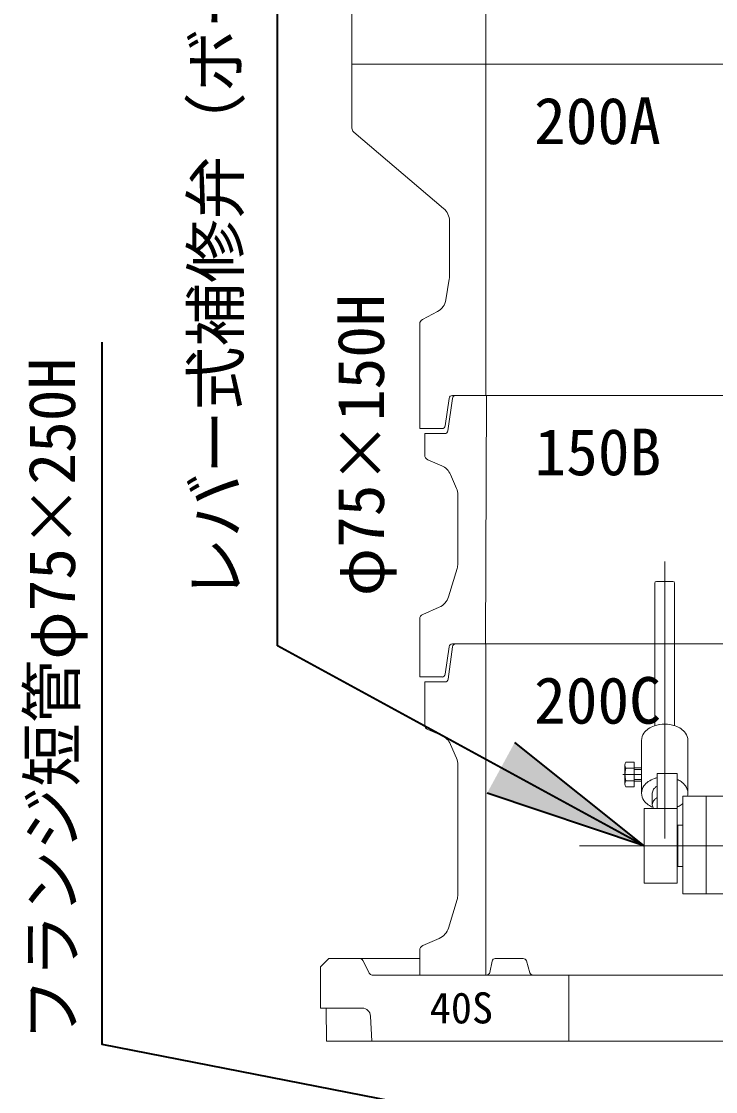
# Model space of a CAD drawing. Units: millimetres at full size, sheet at 1:20; details may follow other scales. Extents: x -5700 to 5714, y -3160 to 3160.
# Drawn here: x -1429 to -1009, y 149 to 795 of the extents above; entities that cross this region are included whole.
import ezdxf
from ezdxf.enums import TextEntityAlignment as Align

# ---------------------------------------------------------------- set-up
doc = ezdxf.new("R2010")
doc.units = ezdxf.units.MM
doc.header["$LTSCALE"] = 20
for name, color, linetype, lineweight in [('0-5_TEMP01', 3, 'Continuous', 18), ('0-7_躯体', 7, 'Continuous', 9), ('0-C_寸法', 1, 'Continuous', 40), ('1-1_補修弁', 7, 'Continuous', 9)]:
    doc.layers.add(name, color=color, linetype=linetype, lineweight=lineweight)
doc.layers.add('0-D_注釈', color=1, linetype='Continuous')
doc.styles.add('ＭＳ ゴシック', font='')
doc.styles.get('ＭＳ ゴシック').set_extended_font_data('MS Gothic')

msp = doc.modelspace()

# ---------------------------------------------------------------- linework, layer by layer
at = {"layer": '0-5_TEMP01'}
for p, q in [((-1229.12, 769.16), (-567.12, 769.16)), ((-1040.12, 301.72), (-1040.12, 468.9)), ((-1065.48, 340.29), (-1054.12, 340.29)), ((-777.63, 297.16), (-1091.51, 297.16))]:
    msp.add_line(p, q, dxfattribs=at)
at = {"layer": '0-7_躯体'}
for p, q in [((-1229.12, 819.15), (-1229.12, 769.16)), ((-1148.13, 819.15), (-1148.13, 769.16)), ((-1229.12, 769.16), (-898.13, 769.16)), ((-1229.12, 769.16), (-1229.12, 730.57)), ((-1148.13, 769.16), (-1148.13, 569.15)), ((-1228.05, 728.26), (-1173.73, 682.16)), ((-1170.13, 674.47), (-1170.13, 640.99)), ((-1170.26, 639.34), (-1172.32, 627.02)), ((-1177.47, 619.84), (-1186.54, 615)), ((-1168.39, 569.15), (-898.13, 569.15)), ((-1147.88, 569.15), (-1148.38, 419.16)), ((-1170.37, 567.44), (-1172.7, 550.88)), ((-1168.37, 567.44), (-1171.12, 547.88)), ((-1188.13, 549.15), (-1174.67, 549.15)), ((-1185.12, 546.15), (-1185.12, 533.13)), ((-1185.12, 546.15), (-1173.1, 546.15)), ((-1183.31, 530.38), (-1174.8, 526.74)), ((-1169.55, 521.48), (-1165.94, 513.04)), ((-1165.12, 509.11), (-1165.12, 467.64)), ((-1165.56, 464.74), (-1170.79, 447.56)), ((-1186.33, 436.94), (-1176.35, 441.31)), ((-1188.13, 434.19), (-1188.13, 399.16)), ((-1170.37, 417.43), (-1172.7, 400.88)), ((-1170.9, 397.9), (-1168.36, 417.42)), ((-1168.39, 419.16), (-898.13, 419.16)), ((-898.13, 419.16), (-1166.37, 419.16)), ((-1148.13, 419.16), (-1148.13, 219.15)), ((-1188.13, 399.16), (-1174.67, 399.16)), ((-1185.12, 396.15), (-1172.89, 396.15)), ((-1185.12, 396.15), (-1185.12, 370.13)), ((-1183.31, 367.38), (-1174.8, 363.74)), ((-1169.55, 358.48), (-1165.94, 350.05)), ((-1165.12, 346.11), (-1165.12, 267.64)), ((-1170.79, 247.56), (-1165.56, 264.73)), ((-1186.33, 236.95), (-1176.35, 241.31)), ((-1188.13, 234.2), (-1188.13, 219.15)), ((-1248.13, 224.16), (-1243.12, 229.16)), ((-1243.12, 229.16), (-1223.13, 229.16)), ((-1223.13, 229.16), (-1188.13, 229.16)), ((-1218.68, 220.27), (-1222.57, 228.05)), ((-1145.81, 220.77), (-1144.45, 227.55)), ((-1142.48, 229.16), (-1125.62, 229.16)), ((-1121.56, 220.58), (-1123.7, 227.73)), ((-1248.13, 224.16), (-1248.13, 199.15)), ((-1216.89, 219.15), (-1147.76, 219.15)), ((-1188.13, 219.15), (-898.13, 219.15)), ((-1119.64, 219.15), (-898.13, 219.15)), ((-1098.13, 219.15), (-1098.13, 179.16)), ((-1248.13, 199.15), (-1222.89, 199.15)), ((-1244.68, 199.15), (-1244.53, 179.16)), ((-1217.89, 194.41), (-1217.12, 179.16)), ((-1244.53, 179.16), (-898.13, 179.16))]:
    msp.add_line(p, q, dxfattribs=at)
msp.add_lwpolyline([(-1188.13, 612.36), (-1188.13, 569.15), (-1188.13, 549.15)], dxfattribs=at)
for centre, radius, start, end in [((-1226.13, 730.57), 3, 180, 230.195), ((-1180.12, 674.47), 10, 0, 50.194), ((-1180.12, 640.99), 10, 350.538, 0), ((-1182.18, 628.66), 10, 298.072, 350.538), ((-1185.12, 612.36), 3, 118.073, 180), ((-1168.39, 567.15), 2, 90, 172.001), ((-1166.39, 567.15), 2, 90, 172.001), ((-1174.67, 551.15), 2, 270, 352.001), ((-1173.1, 548.15), 2, 270, 352.001), ((-1182.12, 533.13), 3, 180, 246.801), ((-1178.74, 517.54), 10, 23.199, 66.801), ((-1175.12, 509.11), 10, 0, 23.199), ((-1175.12, 467.64), 10, 343.072, 0), ((-1180.36, 450.48), 10, 293.629, 343.072), ((-1185.12, 434.19), 3, 113.629, 180), ((-1168.39, 417.15), 2, 90, 172.001), ((-1166.37, 417.15), 2, 90, 172.569), ((-1174.67, 401.15), 2, 270, 352.001), ((-1172.89, 398.15), 2, 270, 352.569), ((-1182.12, 370.13), 3, 180, 246.801), ((-1178.74, 354.54), 10, 23.199, 66.801), ((-1175.12, 346.11), 10, 0, 23.199), ((-1175.12, 267.64), 10, 343.072, 0), ((-1180.36, 250.47), 10, 293.629, 343.072), ((-1185.12, 234.2), 3, 113.629, 180), ((-1224.36, 227.15), 2, 26.565, 90), ((-1142.48, 227.15), 2, 90, 168.691), ((-1125.62, 227.15), 2, 16.7, 90), ((-1216.89, 221.15), 2, 206.565, 270), ((-1147.76, 221.15), 2, 270, 348.691), ((-1119.64, 221.15), 2, 196.7, 270), ((-1222.89, 194.16), 5, 2.862, 90)]:
    msp.add_arc(centre, radius, start, end, dxfattribs=at)
at = {"layer": '0-C_寸法'}
for p, q in [((-1274.16, 417.97), (-1274.16, 897.92)), ((-1052.62, 297.16), (-1274.16, 417.97)), ((-1052.62, 297.16), (-1130.77, 359.56)), ((-1052.62, 297.16), (-1147.4, 329.06))]:
    msp.add_line(p, q, dxfattribs=at)
msp.add_lwpolyline([(-944.62, 92.16), (-1380.08, 177.26), (-1380.08, 601.31)], dxfattribs=at)
msp.add_solid([(-1147.4, 329.06), (-1130.77, 359.56), (-1052.62, 297.16)], dxfattribs=at)
at = {"layer": '1-1_補修弁'}
for p, q in [((-1046.12, 455.82), (-1046.12, 369.74)), ((-1035.12, 456.82), (-1045.13, 456.82)), ((-1034.13, 455.82), (-1034.13, 369.74)), ((-1054.12, 328.98), (-1054.12, 360.8)), ((-1026.13, 328.98), (-1026.13, 360.8)), ((-1064.12, 345.91), (-1064.12, 334.68)), ((-1063.55, 344.04), (-1058.62, 344.04)), ((-1063.53, 347.79), (-1058.62, 347.79)), ((-1058.62, 347.79), (-1058.62, 332.79)), ((-1054.12, 344.29), (-1058.62, 344.29)), ((-1058.62, 343.29), (-1054.12, 343.29)), ((-1063.55, 336.54), (-1058.62, 336.54)), ((-1058.62, 337.29), (-1054.12, 337.29)), ((-1058.62, 336.29), (-1054.12, 336.29)), ((-1032.63, 340.82), (-1044.62, 340.82)), ((-1044.62, 319.66), (-1044.62, 340.82)), ((-1032.63, 340.82), (-1032.63, 274.66)), ((-1058.62, 332.79), (-1063.53, 332.79)), ((-1047.62, 328.98), (-1047.62, 322.06)), ((-1029.12, 327.16), (-1029.12, 268.16)), ((-1029.12, 327.16), (-997.12, 327.16)), ((-1015.12, 268.16), (-1015.12, 327.16)), ((-1032.63, 319.66), (-1052.62, 319.66)), ((-1052.62, 319.66), (-1052.62, 274.66)), ((-1032.12, 309.66), (-1032.12, 284.66)), ((-1032.12, 284.66), (-1032.63, 285.16)), ((-1032.12, 284.66), (-1029.12, 284.66)), ((-1052.62, 274.66), (-1032.63, 274.66)), ((-1029.12, 268.16), (-996.12, 268.16))]:
    msp.add_line(p, q, dxfattribs=at)
msp.add_lwpolyline([(-1032.63, 309.16), (-1032.12, 309.66), (-1029.12, 309.66)], dxfattribs=at)
for centre, radius, start, end in [((-1045.13, 455.82), 1, 90, 180), ((-1035.12, 455.82), 1, 0, 90), ((-1041.49, 355.55), 14.93, 109.14368, 124.86797), ((-1040.18, 351.79), 18.91, 89.81124, 109.14224), ((-1040.06, 351.79), 18.91, 70.85776, 90.18876), ((-1038.75, 355.55), 14.93, 55.13202, 70.85631), ((-1046.48, 360.71), 7.64, 143.77012, 179.30663), ((-1043.81, 358.85), 10.9, 124.74802, 144.15639), ((-1036.44, 358.85), 10.9, 35.84362, 55.25199), ((-1033.77, 360.71), 7.64, 0.69336, 36.22987), ((-1060.84, 345.91), 3.29, 144.992, 214.565), ((-1051.7, 340.29), 12.42, 162.412, 197.588), ((-1060.84, 334.68), 3.29, 145.435, 215.008), ((-1041.49, 323.73), 14.93, 109.14368, 124.86797), ((-1042.71, 328.61), 9.94, 101.14177, 111.74812), ((-1036.35, 327.97), 10.08, 52.6097, 68.33399), ((-1046.48, 328.88), 7.64, 143.77012, 179.30663), ((-1043.81, 327.02), 10.9, 124.74802, 144.15639), ((-1043.52, 328.93), 4.09, 143.77013, 179.30664), ((-1042.1, 327.93), 5.84, 124.74801, 144.15638), ((-1042.18, 328.35), 5.45, 116.55794, 126.4811), ((-1036.44, 327.02), 10.9, 35.84362, 55.25199), ((-1033.77, 328.88), 7.64, 0.69336, 36.22987), ((-1046.48, 329.07), 7.64, 180.69337, 216.22988), ((-1043.81, 330.93), 10.9, 215.84362, 235.25199), ((-1043.52, 322), 4.09, 143.77014, 179.30665), ((-1042.1, 321.01), 5.84, 124.74799, 144.15636), ((-1042.18, 321.42), 5.45, 116.55799, 126.48115), ((-1033.23, 328.99), 7.11, 345.10917, 359.95273), ((-1043.19, 331.15), 11.45, 233.33204, 249.05633), ((-1043.52, 322.1), 4.09, 180.69336, 216.22987), ((-1046.74, 319.73), 0.095, 205.75101, 225.15938), ((-1038.43, 333.67), 14.29, 293.98821, 305.06814), ((-1032.24, 325.63), 4.17, 298.82431, 318.23267)]:
    msp.add_arc(centre, radius, start, end, dxfattribs=at)

# ---------------------------------------------------------------- texts
at = {"layer": '0-C_寸法', "style": 'ＭＳ ゴシック'}
for s, p in [('レバー式補修弁（ボール）', (-1288.98, 445.12)), ('φ75×150H', (-1201.27, 447.97)), ('フランジ短管φ75×250H', (-1387.92, 179.25))]:
    msp.add_text(s, height=28.15, rotation=90, dxfattribs=at).set_placement(p, align=Align.BOTTOM_LEFT)
at = {"layer": '0-D_注釈', "style": 'ＭＳ ゴシック'}
for s, height, p in [('200A', 28.15, (-1119.07, 712.53)), ('150B', 28.15, (-1118.82, 512.53)), ('200C', 28.15, (-1119.07, 362.53)), ('40S', 18.77, (-1182.12, 184.32))]:
    msp.add_text(s, height=height, dxfattribs=at).set_placement(p, align=Align.BOTTOM_LEFT)

doc.saveas('drawing.dxf')
